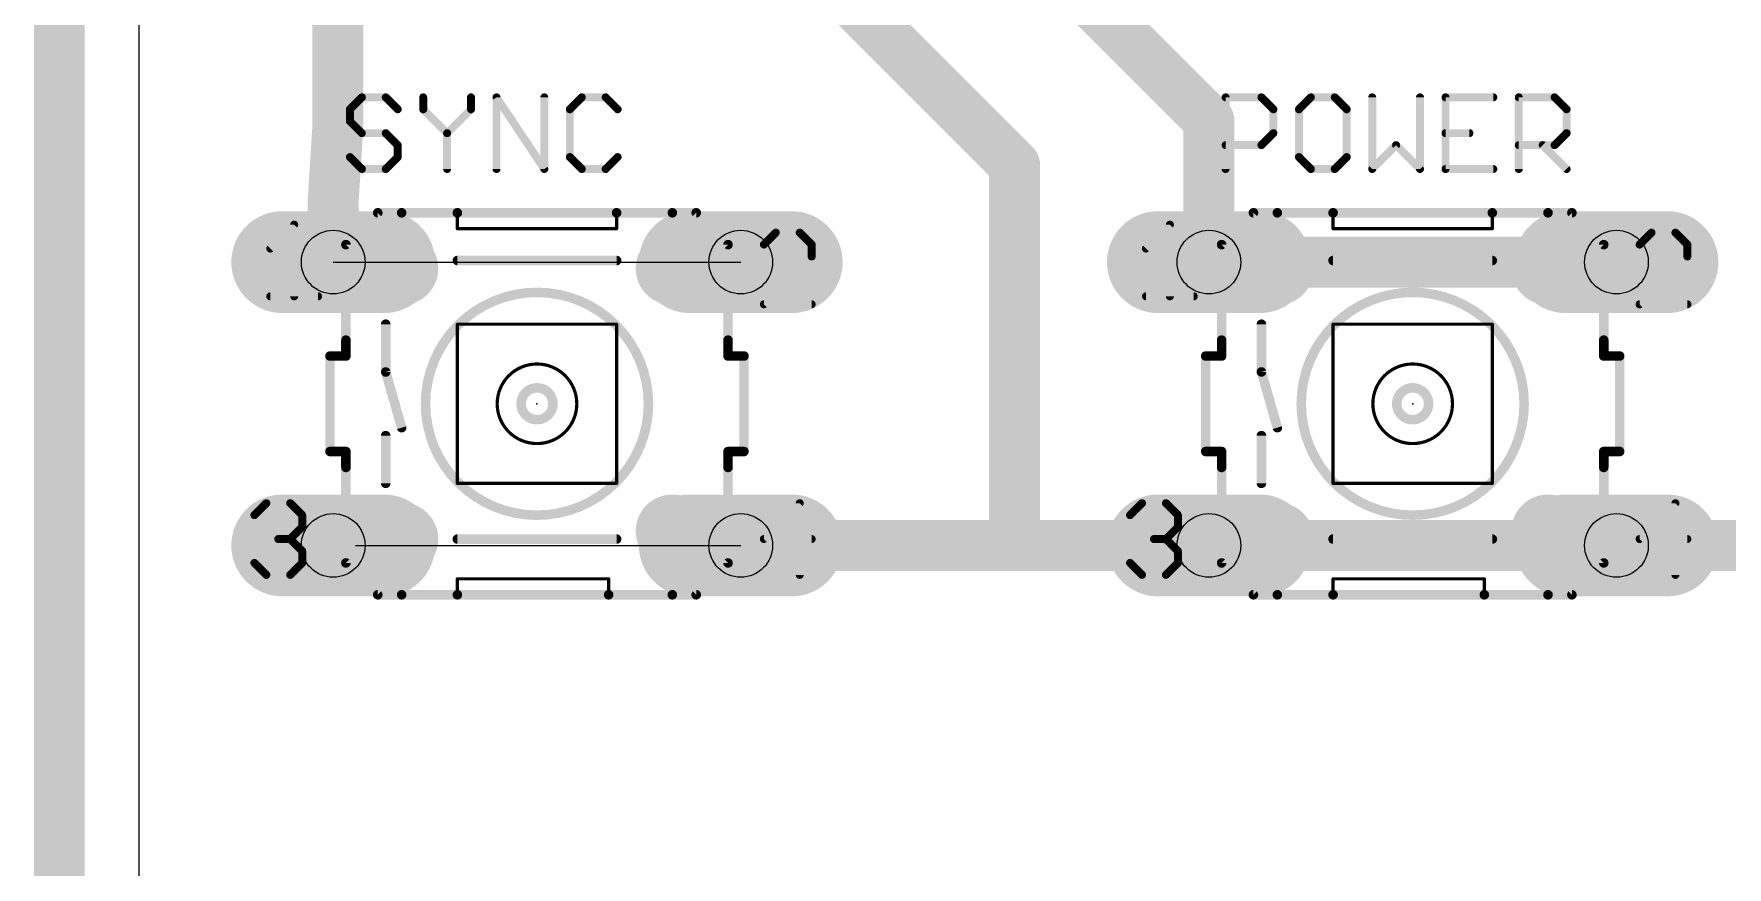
# Model space of a CAD drawing. Extents: x -0.07 to 1.67, y -0.07 to 2.57.
# Drawn here: x -0.066 to 0.998, y 1.309 to 1.832 of the extents above; entities that cross this region are included whole.
import ezdxf

# ---------------------------------------------------------------- set-up
doc = ezdxf.new("R2010")
doc.units = 0
for name, color, linetype in [('1', 22, 'CONTINUOUS'), ('17', 82, 'CONTINUOUS'), ('19', 53, 'CONTINUOUS'), ('20', 7, 'CONTINUOUS'), ('21', 253, 'CONTINUOUS'), ('23', 7, 'CONTINUOUS'), ('25', 253, 'CONTINUOUS'), ('29', 253, 'CONTINUOUS'), ('30', 253, 'CONTINUOUS'), ('44', 253, 'CONTINUOUS'), ('51', 253, 'CONTINUOUS')]:
    doc.layers.add(name, color=color, linetype=linetype)

# ---------------------------------------------------------------- blocks, each defined once
blk = doc.blocks.new('LONGP100')
at = {"const_width": 1}
blk.add_lwpolyline([(-0.5, 0), (0.5, 0)], dxfattribs=at)
at = {"const_width": 0.5}
for points in [[(-0.5, 0.25, 1), (-0.5, -0.25)], [(0.5, -0.25, 1), (0.5, 0.25)]]:
    blk.add_lwpolyline(points, format="xyb", dxfattribs=at)

msp = doc.modelspace()

# ---------------------------------------------------------------- linework, layer by layer
at = {"layer": '1', "const_width": 0.032}
for points in [[(-0.05, -0.05), (-0.05, 2.55)], [(0.125, 1.775), (0.125, 2.2)], [(0.672, 1.778), (0.45, 2)], [(0.4, 1.9), (0.55, 1.75)], [(0.122, 1.728), (0.125, 1.775)], [(0.672, 1.689), (0.672, 1.778)], [(0.55, 1.75), (0.55, 1.511)], [(0.122, 1.689), (0.122, 1.728)], [(0.672, 1.689), (0.928, 1.689)], [(0.122, 1.511), (0.136, 1.511)], [(0.55, 1.511), (0.378, 1.511)], [(0.672, 1.511), (0.55, 1.511)], [(0.928, 1.511), (0.672, 1.511)], [(1.222, 1.511), (0.928, 1.511)]]:
    msp.add_lwpolyline(points, dxfattribs=at)
at = {"layer": '1', "const_width": 0.016}
for points in [[(0.132984, 1.77449, 1), (0.117016, 1.77551)], [(0.68, 1.778, 1), (0.664, 1.778)], [(0.666343, 1.772343, 1), (0.677657, 1.783657)], [(0.117, 1.775, 1), (0.133, 1.775)], [(0.558, 1.75, 1), (0.542, 1.75)], [(0.544343, 1.744343, 1), (0.555657, 1.755657)], [(0.13, 1.728, 1), (0.114, 1.728)], [(0.114016, 1.72851, 1), (0.129984, 1.72749)], [(0.672, 1.697, 1), (0.672, 1.681)], [(0.928, 1.681, 1), (0.928, 1.697)], [(0.114, 1.689, 1), (0.13, 1.689)], [(0.664, 1.689, 1), (0.68, 1.689)], [(0.122, 1.519, 1), (0.122, 1.503)], [(0.136, 1.503, 1), (0.136, 1.519)], [(0.378, 1.519, 1), (0.378, 1.503)], [(0.55, 1.519, 1), (0.55, 1.503)], [(0.55, 1.503, 1), (0.55, 1.519)], [(0.672, 1.519, 1), (0.672, 1.503)], [(0.672, 1.503, 1), (0.672, 1.519)], [(0.928, 1.519, 1), (0.928, 1.503)], [(0.928, 1.503, 1), (0.928, 1.519)], [(0.542, 1.511, 1), (0.558, 1.511)]]:
    msp.add_lwpolyline(points, format="xyb", dxfattribs=at)
at = {"layer": '19'}
for p, q in [((0.122, 1.689), (0.378, 1.689)), ((0.136, 1.511), (0.378, 1.511))]:
    msp.add_line(p, q, dxfattribs=at)
at = {"layer": '20'}
msp.add_line((0, 2.5), (0, 0), dxfattribs=at)
at = {"layer": '21'}
for points, const_width in [([(0.2, 1.72), (0.165, 1.72)], 0.006), ([(0.3, 1.72), (0.2, 1.72)], 0.006), ([(0.335, 1.72), (0.3, 1.72)], 0.006), ([(0.75, 1.72), (0.715, 1.72)], 0.006), ([(0.85, 1.72), (0.75, 1.72)], 0.006), ([(0.885, 1.72), (0.85, 1.72)], 0.006), ([(0.2, 1.72), (0.2, 1.71)], 0.002), ([(0.3, 1.71), (0.3, 1.72)], 0.002), ([(0.75, 1.72), (0.75, 1.71)], 0.002), ([(0.85, 1.71), (0.85, 1.72)], 0.002), ([(0.3, 1.71), (0.2, 1.71)], 0.002), ([(0.85, 1.71), (0.75, 1.71)], 0.002), ([(0.13, 1.63), (0.13, 1.64)], 0.006), ([(0.37, 1.63), (0.37, 1.64)], 0.006), ([(0.68, 1.63), (0.68, 1.64)], 0.006), ([(0.92, 1.63), (0.92, 1.64)], 0.006), ([(0.12, 1.63), (0.13, 1.63)], 0.006), ([(0.12, 1.63), (0.12, 1.57)], 0.006), ([(0.37, 1.63), (0.38, 1.63)], 0.006), ([(0.38, 1.57), (0.38, 1.63)], 0.006), ([(0.67, 1.63), (0.68, 1.63)], 0.006), ([(0.67, 1.63), (0.67, 1.57)], 0.006), ([(0.92, 1.63), (0.93, 1.63)], 0.006), ([(0.93, 1.57), (0.93, 1.63)], 0.006), ([(0.13, 1.57), (0.12, 1.57)], 0.006), ([(0.13, 1.57), (0.13, 1.56)], 0.006), ([(0.38, 1.57), (0.37, 1.57)], 0.006), ([(0.37, 1.57), (0.37, 1.56)], 0.006), ([(0.68, 1.57), (0.67, 1.57)], 0.006), ([(0.68, 1.57), (0.68, 1.56)], 0.006), ([(0.93, 1.57), (0.92, 1.57)], 0.006), ([(0.92, 1.57), (0.92, 1.56)], 0.006), ([(0.295, 1.49), (0.2, 1.49)], 0.002), ([(0.2, 1.49), (0.2, 1.48)], 0.002), ([(0.295, 1.49), (0.295, 1.48)], 0.002), ([(0.845, 1.49), (0.75, 1.49)], 0.002), ([(0.75, 1.49), (0.75, 1.48)], 0.002), ([(0.845, 1.49), (0.845, 1.48)], 0.002), ([(0.165, 1.48), (0.2, 1.48)], 0.006), ([(0.2, 1.48), (0.295, 1.48)], 0.006), ([(0.295, 1.48), (0.335, 1.48)], 0.006), ([(0.715, 1.48), (0.75, 1.48)], 0.006), ([(0.75, 1.48), (0.845, 1.48)], 0.006), ([(0.845, 1.48), (0.885, 1.48)], 0.006)]:
    msp.add_lwpolyline(points, dxfattribs=dict(at, const_width=const_width))
for points, const_width in [([(0.165, 1.7215, 1), (0.165, 1.7185)], 0.003), ([(0.2, 1.7215, 1), (0.2, 1.7185)], 0.003), ([(0.2, 1.7185, 1), (0.2, 1.7215)], 0.003), ([(0.3, 1.7215, 1), (0.3, 1.7185)], 0.003), ([(0.3, 1.7185, 1), (0.3, 1.7215)], 0.003), ([(0.335, 1.7185, 1), (0.335, 1.7215)], 0.003), ([(0.715, 1.7215, 1), (0.715, 1.7185)], 0.003), ([(0.75, 1.7215, 1), (0.75, 1.7185)], 0.003), ([(0.75, 1.7185, 1), (0.75, 1.7215)], 0.003), ([(0.85, 1.7215, 1), (0.85, 1.7185)], 0.003), ([(0.85, 1.7185, 1), (0.85, 1.7215)], 0.003), ([(0.885, 1.7185, 1), (0.885, 1.7215)], 0.003), ([(0.2005, 1.72, 1), (0.1995, 1.72)], 0.001), ([(0.3005, 1.72, 1), (0.2995, 1.72)], 0.001), ([(0.7505, 1.72, 1), (0.7495, 1.72)], 0.001), ([(0.8505, 1.72, 1), (0.8495, 1.72)], 0.001), ([(0.2, 1.7105, 1), (0.2, 1.7095)], 0.001), ([(0.1995, 1.71, 1), (0.2005, 1.71)], 0.001), ([(0.2995, 1.71, 1), (0.3005, 1.71)], 0.001), ([(0.3, 1.7095, 1), (0.3, 1.7105)], 0.001), ([(0.75, 1.7105, 1), (0.75, 1.7095)], 0.001), ([(0.7495, 1.71, 1), (0.7505, 1.71)], 0.001), ([(0.8495, 1.71, 1), (0.8505, 1.71)], 0.001), ([(0.85, 1.7095, 1), (0.85, 1.7105)], 0.001), ([(0.25, 1.53, 1), (0.25, 1.67, 1), (0.25, 1.53)], 0.006), ([(0.8, 1.53, 1), (0.8, 1.67, 1), (0.8, 1.53)], 0.006), ([(0.1315, 1.64, 1), (0.1285, 1.64)], 0.003), ([(0.3715, 1.64, 1), (0.3685, 1.64)], 0.003), ([(0.6815, 1.64, 1), (0.6785, 1.64)], 0.003), ([(0.9215, 1.64, 1), (0.9185, 1.64)], 0.003), ([(0.12, 1.6315, 1), (0.12, 1.6285)], 0.003), ([(0.1215, 1.63, 1), (0.1185, 1.63)], 0.003), ([(0.1285, 1.63, 1), (0.1315, 1.63)], 0.003), ([(0.13, 1.6285, 1), (0.13, 1.6315)], 0.003), ([(0.37, 1.6315, 1), (0.37, 1.6285)], 0.003), ([(0.3685, 1.63, 1), (0.3715, 1.63)], 0.003), ([(0.3815, 1.63, 1), (0.3785, 1.63)], 0.003), ([(0.38, 1.6285, 1), (0.38, 1.6315)], 0.003), ([(0.67, 1.6315, 1), (0.67, 1.6285)], 0.003), ([(0.6715, 1.63, 1), (0.6685, 1.63)], 0.003), ([(0.6785, 1.63, 1), (0.6815, 1.63)], 0.003), ([(0.68, 1.6285, 1), (0.68, 1.6315)], 0.003), ([(0.92, 1.6315, 1), (0.92, 1.6285)], 0.003), ([(0.9185, 1.63, 1), (0.9215, 1.63)], 0.003), ([(0.9315, 1.63, 1), (0.9285, 1.63)], 0.003), ([(0.93, 1.6285, 1), (0.93, 1.6315)], 0.003), ([(0.25, 1.59, 1), (0.25, 1.61, 1), (0.25, 1.59)], 0.006), ([(0.8, 1.59, 1), (0.8, 1.61, 1), (0.8, 1.59)], 0.006), ([(0.12, 1.5715, 1), (0.12, 1.5685)], 0.003), ([(0.1185, 1.57, 1), (0.1215, 1.57)], 0.003), ([(0.1315, 1.57, 1), (0.1285, 1.57)], 0.003), ([(0.13, 1.5685, 1), (0.13, 1.5715)], 0.003), ([(0.37, 1.5715, 1), (0.37, 1.5685)], 0.003), ([(0.3715, 1.57, 1), (0.3685, 1.57)], 0.003), ([(0.3785, 1.57, 1), (0.3815, 1.57)], 0.003), ([(0.38, 1.5685, 1), (0.38, 1.5715)], 0.003), ([(0.67, 1.5715, 1), (0.67, 1.5685)], 0.003), ([(0.6685, 1.57, 1), (0.6715, 1.57)], 0.003), ([(0.6815, 1.57, 1), (0.6785, 1.57)], 0.003), ([(0.68, 1.5685, 1), (0.68, 1.5715)], 0.003), ([(0.92, 1.5715, 1), (0.92, 1.5685)], 0.003), ([(0.9215, 1.57, 1), (0.9185, 1.57)], 0.003), ([(0.9285, 1.57, 1), (0.9315, 1.57)], 0.003), ([(0.93, 1.5685, 1), (0.93, 1.5715)], 0.003), ([(0.1285, 1.56, 1), (0.1315, 1.56)], 0.003), ([(0.3685, 1.56, 1), (0.3715, 1.56)], 0.003), ([(0.6785, 1.56, 1), (0.6815, 1.56)], 0.003), ([(0.9185, 1.56, 1), (0.9215, 1.56)], 0.003), ([(0.2, 1.4905, 1), (0.2, 1.4895)], 0.001), ([(0.2005, 1.49, 1), (0.1995, 1.49)], 0.001), ([(0.2955, 1.49, 1), (0.2945, 1.49)], 0.001), ([(0.295, 1.4895, 1), (0.295, 1.4905)], 0.001), ([(0.75, 1.4905, 1), (0.75, 1.4895)], 0.001), ([(0.7505, 1.49, 1), (0.7495, 1.49)], 0.001), ([(0.8455, 1.49, 1), (0.8445, 1.49)], 0.001), ([(0.845, 1.4895, 1), (0.845, 1.4905)], 0.001), ([(0.165, 1.4815, 1), (0.165, 1.4785)], 0.003), ([(0.2, 1.4815, 1), (0.2, 1.4785)], 0.003), ([(0.2, 1.4785, 1), (0.2, 1.4815)], 0.003), ([(0.1995, 1.48, 1), (0.2005, 1.48)], 0.001), ([(0.295, 1.4815, 1), (0.295, 1.4785)], 0.003), ([(0.295, 1.4785, 1), (0.295, 1.4815)], 0.003), ([(0.2945, 1.48, 1), (0.2955, 1.48)], 0.001), ([(0.335, 1.4785, 1), (0.335, 1.4815)], 0.003), ([(0.715, 1.4815, 1), (0.715, 1.4785)], 0.003), ([(0.75, 1.4815, 1), (0.75, 1.4785)], 0.003), ([(0.75, 1.4785, 1), (0.75, 1.4815)], 0.003), ([(0.7495, 1.48, 1), (0.7505, 1.48)], 0.001), ([(0.845, 1.4815, 1), (0.845, 1.4785)], 0.003), ([(0.845, 1.4785, 1), (0.845, 1.4815)], 0.003), ([(0.8445, 1.48, 1), (0.8455, 1.48)], 0.001), ([(0.885, 1.4785, 1), (0.885, 1.4815)], 0.003)]:
    msp.add_lwpolyline(points, format="xyb", dxfattribs=dict(at, const_width=const_width))
at = {"layer": '23'}
for p in [(0.25, 1.6), (0.8, 1.6)]:
    msp.add_point(p, dxfattribs=at)
at = {"layer": '25', "const_width": 0.005}
for points in [[(0.140006, 1.792538), (0.1325, 1.785032)], [(0.1325, 1.785032), (0.1325, 1.777526)], [(0.155019, 1.792538), (0.140006, 1.792538)], [(0.162526, 1.785032), (0.155019, 1.792538)], [(0.178539, 1.792538), (0.178539, 1.785032)], [(0.178539, 1.785032), (0.193552, 1.770019)], [(0.193552, 1.770019), (0.208565, 1.785032)], [(0.208565, 1.785032), (0.208565, 1.792538)], [(0.224578, 1.7475), (0.224578, 1.792538)], [(0.224578, 1.792538), (0.254604, 1.7475)], [(0.254604, 1.7475), (0.254604, 1.792538)], [(0.278124, 1.792538), (0.270618, 1.785032)], [(0.270618, 1.785032), (0.270618, 1.755006)], [(0.293137, 1.792538), (0.278124, 1.792538)], [(0.300643, 1.785032), (0.293137, 1.792538)], [(0.6825, 1.7475), (0.6825, 1.792538)], [(0.6825, 1.792538), (0.705019, 1.792538)], [(0.705019, 1.792538), (0.712526, 1.785032)], [(0.712526, 1.785032), (0.712526, 1.770019)], [(0.736046, 1.792538), (0.728539, 1.785032)], [(0.728539, 1.785032), (0.728539, 1.755006)], [(0.751058, 1.792538), (0.736046, 1.792538)], [(0.758565, 1.785032), (0.751058, 1.792538)], [(0.758565, 1.755006), (0.758565, 1.785032)], [(0.774578, 1.792538), (0.774578, 1.7475)], [(0.804604, 1.7475), (0.804604, 1.792538)], [(0.850643, 1.792538), (0.820618, 1.792538)], [(0.820618, 1.792538), (0.820618, 1.7475)], [(0.866657, 1.7475), (0.866657, 1.792538)], [(0.866657, 1.792538), (0.889176, 1.792538)], [(0.889176, 1.792538), (0.896683, 1.785032)], [(0.896683, 1.785032), (0.896683, 1.770019)], [(0.1325, 1.777526), (0.140006, 1.770019)], [(0.140006, 1.770019), (0.155019, 1.770019)], [(0.155019, 1.770019), (0.162526, 1.762513)], [(0.193552, 1.770019), (0.193552, 1.7475)], [(0.712526, 1.770019), (0.705019, 1.762513)], [(0.820618, 1.770019), (0.835631, 1.770019)], [(0.896683, 1.770019), (0.889176, 1.762513)], [(0.140006, 1.7475), (0.1325, 1.755006)], [(0.162526, 1.755006), (0.155019, 1.7475)], [(0.162526, 1.762513), (0.162526, 1.755006)], [(0.270618, 1.755006), (0.278124, 1.7475)], [(0.293137, 1.7475), (0.300643, 1.755006)], [(0.705019, 1.762513), (0.6825, 1.762513)], [(0.728539, 1.755006), (0.736046, 1.7475)], [(0.751058, 1.7475), (0.758565, 1.755006)], [(0.774578, 1.7475), (0.789591, 1.762513)], [(0.789591, 1.762513), (0.804604, 1.7475)], [(0.889176, 1.762513), (0.866657, 1.762513)], [(0.88167, 1.762513), (0.896683, 1.7475)], [(0.155019, 1.7475), (0.140006, 1.7475)], [(0.278124, 1.7475), (0.293137, 1.7475)], [(0.736046, 1.7475), (0.751058, 1.7475)], [(0.820618, 1.7475), (0.850643, 1.7475)]]:
    msp.add_lwpolyline(points, dxfattribs=at)
at = {"layer": '25', "const_width": 0.0025}
for points in [[(0.13375, 1.785032, 1), (0.13125, 1.785032)], [(0.131616, 1.785916, 1), (0.133384, 1.784148)], [(0.140006, 1.793788, 1), (0.140006, 1.791288)], [(0.14089, 1.791655, 1), (0.139123, 1.793422)], [(0.155903, 1.793422, 1), (0.154135, 1.791655)], [(0.155019, 1.791288, 1), (0.155019, 1.793788)], [(0.161642, 1.784148, 1), (0.163409, 1.785916)], [(0.179789, 1.792538, 1), (0.177289, 1.792538)], [(0.179423, 1.785916, 1), (0.177655, 1.784148)], [(0.209815, 1.792538, 1), (0.207315, 1.792538)], [(0.209449, 1.784148, 1), (0.207681, 1.785916)], [(0.225619, 1.793232, 1), (0.223538, 1.791845)], [(0.225828, 1.792538, 1), (0.223328, 1.792538)], [(0.255854, 1.792538, 1), (0.253354, 1.792538)], [(0.271868, 1.785032, 1), (0.269368, 1.785032)], [(0.269734, 1.785916, 1), (0.271502, 1.784148)], [(0.278124, 1.793788, 1), (0.278124, 1.791288)], [(0.279008, 1.791655, 1), (0.27724, 1.793422)], [(0.294021, 1.793422, 1), (0.292253, 1.791655)], [(0.293137, 1.791288, 1), (0.293137, 1.793788)], [(0.299759, 1.784148, 1), (0.301527, 1.785916)], [(0.68375, 1.792538, 1), (0.68125, 1.792538)], [(0.6825, 1.793788, 1), (0.6825, 1.791288)], [(0.705903, 1.793422, 1), (0.704135, 1.791655)], [(0.705019, 1.791288, 1), (0.705019, 1.793788)], [(0.713776, 1.785032, 1), (0.711276, 1.785032)], [(0.711642, 1.784148, 1), (0.713409, 1.785916)], [(0.729789, 1.785032, 1), (0.727289, 1.785032)], [(0.727655, 1.785916, 1), (0.729423, 1.784148)], [(0.736046, 1.793788, 1), (0.736046, 1.791288)], [(0.73693, 1.791655, 1), (0.735162, 1.793422)], [(0.751942, 1.793422, 1), (0.750175, 1.791655)], [(0.751058, 1.791288, 1), (0.751058, 1.793788)], [(0.759815, 1.785032, 1), (0.757315, 1.785032)], [(0.757681, 1.784148, 1), (0.759449, 1.785916)], [(0.775828, 1.792538, 1), (0.773328, 1.792538)], [(0.805854, 1.792538, 1), (0.803354, 1.792538)], [(0.820618, 1.793788, 1), (0.820618, 1.791288)], [(0.821868, 1.792538, 1), (0.819368, 1.792538)], [(0.850643, 1.791288, 1), (0.850643, 1.793788)], [(0.867907, 1.792538, 1), (0.865407, 1.792538)], [(0.866657, 1.793788, 1), (0.866657, 1.791288)], [(0.89006, 1.793422, 1), (0.888292, 1.791655)], [(0.889176, 1.791288, 1), (0.889176, 1.793788)], [(0.897933, 1.785032, 1), (0.895433, 1.785032)], [(0.895799, 1.784148, 1), (0.897566, 1.785916)], [(0.133384, 1.778409, 1), (0.131616, 1.776642)], [(0.13125, 1.777526, 1), (0.13375, 1.777526)], [(0.177289, 1.785032, 1), (0.179789, 1.785032)], [(0.207315, 1.785032, 1), (0.209815, 1.785032)], [(0.140006, 1.771269, 1), (0.140006, 1.768769)], [(0.139123, 1.769135, 1), (0.14089, 1.770903)], [(0.155903, 1.770903, 1), (0.154135, 1.769135)], [(0.155019, 1.768769, 1), (0.155019, 1.771269)], [(0.194802, 1.770019, 1), (0.192302, 1.770019)], [(0.192668, 1.770903, 1), (0.194436, 1.769135)], [(0.192668, 1.769135, 1), (0.194436, 1.770903)], [(0.711276, 1.770019, 1), (0.713776, 1.770019)], [(0.713409, 1.769135, 1), (0.711642, 1.770903)], [(0.820618, 1.771269, 1), (0.820618, 1.768769)], [(0.835631, 1.768769, 1), (0.835631, 1.771269)], [(0.895433, 1.770019, 1), (0.897933, 1.770019)], [(0.897566, 1.769135, 1), (0.895799, 1.770903)], [(0.133384, 1.75589, 1), (0.131616, 1.754123)], [(0.163776, 1.762513, 1), (0.161276, 1.762513)], [(0.161276, 1.755006, 1), (0.163776, 1.755006)], [(0.161642, 1.761629, 1), (0.163409, 1.763397)], [(0.163409, 1.754123, 1), (0.161642, 1.75589)], [(0.271502, 1.75589, 1), (0.269734, 1.754123)], [(0.269368, 1.755006, 1), (0.271868, 1.755006)], [(0.301527, 1.754123, 1), (0.299759, 1.75589)], [(0.6825, 1.763763, 1), (0.6825, 1.761263)], [(0.704135, 1.763397, 1), (0.705903, 1.761629)], [(0.705019, 1.761263, 1), (0.705019, 1.763763)], [(0.729423, 1.75589, 1), (0.727655, 1.754123)], [(0.727289, 1.755006, 1), (0.729789, 1.755006)], [(0.757315, 1.755006, 1), (0.759815, 1.755006)], [(0.759449, 1.754123, 1), (0.757681, 1.75589)], [(0.790475, 1.763397, 1), (0.788707, 1.761629)], [(0.790475, 1.761629, 1), (0.788707, 1.763397)], [(0.866657, 1.763763, 1), (0.866657, 1.761263)], [(0.882554, 1.763397, 1), (0.880786, 1.761629)], [(0.888292, 1.763397, 1), (0.89006, 1.761629)], [(0.889176, 1.761263, 1), (0.889176, 1.763763)], [(0.140006, 1.74875, 1), (0.140006, 1.74625)], [(0.139123, 1.746616, 1), (0.14089, 1.748384)], [(0.154135, 1.748384, 1), (0.155903, 1.746616)], [(0.155019, 1.74625, 1), (0.155019, 1.74875)], [(0.192302, 1.7475, 1), (0.194802, 1.7475)], [(0.223328, 1.7475, 1), (0.225828, 1.7475)], [(0.253354, 1.7475, 1), (0.255854, 1.7475)], [(0.253564, 1.746807, 1), (0.255644, 1.748193)], [(0.278124, 1.74875, 1), (0.278124, 1.74625)], [(0.27724, 1.746616, 1), (0.279008, 1.748384)], [(0.292253, 1.748384, 1), (0.294021, 1.746616)], [(0.293137, 1.74625, 1), (0.293137, 1.74875)], [(0.68125, 1.7475, 1), (0.68375, 1.7475)], [(0.736046, 1.74875, 1), (0.736046, 1.74625)], [(0.735162, 1.746616, 1), (0.73693, 1.748384)], [(0.750175, 1.748384, 1), (0.751942, 1.746616)], [(0.751058, 1.74625, 1), (0.751058, 1.74875)], [(0.773328, 1.7475, 1), (0.775828, 1.7475)], [(0.773695, 1.748384, 1), (0.775462, 1.746616)], [(0.803354, 1.7475, 1), (0.805854, 1.7475)], [(0.80372, 1.746616, 1), (0.805488, 1.748384)], [(0.820618, 1.74875, 1), (0.820618, 1.74625)], [(0.819368, 1.7475, 1), (0.821868, 1.7475)], [(0.850643, 1.74625, 1), (0.850643, 1.74875)], [(0.865407, 1.7475, 1), (0.867907, 1.7475)], [(0.895799, 1.746616, 1), (0.897566, 1.748384)]]:
    msp.add_lwpolyline(points, format="xyb", dxfattribs=at)
at = {"layer": '44'}
for centre in [(0.122, 1.689), (0.378, 1.689), (0.672, 1.689), (0.928, 1.689), (0.122, 1.511), (0.378, 1.511), (0.672, 1.511), (0.928, 1.511)]:
    msp.add_circle(centre, 0.02, dxfattribs=at)
at = {"layer": '51'}
for points, const_width in [([(0.15, 1.72), (0.13, 1.7)], 0.006), ([(0.15, 1.72), (0.165, 1.72)], 0.006), ([(0.35, 1.72), (0.335, 1.72)], 0.006), ([(0.37, 1.7), (0.35, 1.72)], 0.006), ([(0.7, 1.72), (0.68, 1.7)], 0.006), ([(0.7, 1.72), (0.715, 1.72)], 0.006), ([(0.9, 1.72), (0.885, 1.72)], 0.006), ([(0.92, 1.7), (0.9, 1.72)], 0.006), ([(0.0825, 1.697526), (0.097513, 1.712538)], 0.005), ([(0.097513, 1.712538), (0.097513, 1.6675)], 0.005), ([(0.6325, 1.697526), (0.647513, 1.712538)], 0.005), ([(0.647513, 1.712538), (0.647513, 1.6675)], 0.005), ([(0.13, 1.7), (0.13, 1.64)], 0.006), ([(0.37, 1.64), (0.37, 1.7)], 0.006), ([(0.400006, 1.707538), (0.3925, 1.700032)], 0.005), ([(0.415019, 1.707538), (0.400006, 1.707538)], 0.005), ([(0.422526, 1.700032), (0.415019, 1.707538)], 0.005), ([(0.422526, 1.692526), (0.422526, 1.700032)], 0.005), ([(0.68, 1.7), (0.68, 1.64)], 0.006), ([(0.92, 1.64), (0.92, 1.7)], 0.006), ([(0.950006, 1.707538), (0.9425, 1.700032)], 0.005), ([(0.965019, 1.707538), (0.950006, 1.707538)], 0.005), ([(0.972526, 1.700032), (0.965019, 1.707538)], 0.005), ([(0.972526, 1.692526), (0.972526, 1.700032)], 0.005), ([(0.3, 1.69), (0.2, 1.69)], 0.006), ([(0.3925, 1.6625), (0.422526, 1.692526)], 0.005), ([(0.85, 1.69), (0.75, 1.69)], 0.006), ([(0.9425, 1.6625), (0.972526, 1.692526)], 0.005), ([(0.0825, 1.6675), (0.112526, 1.6675)], 0.005), ([(0.6325, 1.6675), (0.662526, 1.6675)], 0.005), ([(0.422526, 1.6625), (0.3925, 1.6625)], 0.005), ([(0.972526, 1.6625), (0.9425, 1.6625)], 0.005), ([(0.155, 1.65), (0.155, 1.62)], 0.006), ([(0.2, 1.65), (0.2, 1.55)], 0.002), ([(0.2, 1.65), (0.3, 1.65)], 0.002), ([(0.3, 1.55), (0.3, 1.65)], 0.002), ([(0.705, 1.65), (0.705, 1.62)], 0.006), ([(0.75, 1.65), (0.75, 1.55)], 0.002), ([(0.75, 1.65), (0.85, 1.65)], 0.002), ([(0.85, 1.55), (0.85, 1.65)], 0.002), ([(0.155, 1.62), (0.165, 1.585)], 0.006), ([(0.705, 1.62), (0.715, 1.585)], 0.006), ([(0.155, 1.58), (0.155, 1.55)], 0.006), ([(0.705, 1.58), (0.705, 1.55)], 0.006), ([(0.13, 1.5), (0.13, 1.56)], 0.006), ([(0.37, 1.5), (0.37, 1.56)], 0.006), ([(0.68, 1.5), (0.68, 1.56)], 0.006), ([(0.92, 1.5), (0.92, 1.56)], 0.006), ([(0.3, 1.55), (0.2, 1.55)], 0.002), ([(0.85, 1.55), (0.75, 1.55)], 0.002), ([(0.0725, 1.530032), (0.080006, 1.537538)], 0.005), ([(0.080006, 1.537538), (0.095019, 1.537538)], 0.005), ([(0.095019, 1.537538), (0.102526, 1.530032)], 0.005), ([(0.102526, 1.530032), (0.102526, 1.522526)], 0.005), ([(0.415019, 1.537538), (0.3925, 1.515019)], 0.005), ([(0.415019, 1.4925), (0.415019, 1.537538)], 0.005), ([(0.6225, 1.530032), (0.630006, 1.537538)], 0.005), ([(0.630006, 1.537538), (0.645019, 1.537538)], 0.005), ([(0.645019, 1.537538), (0.652526, 1.530032)], 0.005), ([(0.652526, 1.530032), (0.652526, 1.522526)], 0.005), ([(0.965019, 1.537538), (0.9425, 1.515019)], 0.005), ([(0.965019, 1.4925), (0.965019, 1.537538)], 0.005), ([(0.102526, 1.522526), (0.095019, 1.515019)], 0.005), ([(0.652526, 1.522526), (0.645019, 1.515019)], 0.005), ([(0.095019, 1.515019), (0.087513, 1.515019)], 0.005), ([(0.095019, 1.515019), (0.102526, 1.507513)], 0.005), ([(0.2, 1.515), (0.3, 1.515)], 0.006), ([(0.3925, 1.515019), (0.422526, 1.515019)], 0.005), ([(0.645019, 1.515019), (0.637513, 1.515019)], 0.005), ([(0.645019, 1.515019), (0.652526, 1.507513)], 0.005), ([(0.75, 1.515), (0.85, 1.515)], 0.006), ([(0.9425, 1.515019), (0.972526, 1.515019)], 0.005), ([(0.080006, 1.4925), (0.0725, 1.500006)], 0.005), ([(0.102526, 1.500006), (0.095019, 1.4925)], 0.005), ([(0.102526, 1.507513), (0.102526, 1.500006)], 0.005), ([(0.15, 1.48), (0.13, 1.5)], 0.006), ([(0.35, 1.48), (0.37, 1.5)], 0.006), ([(0.630006, 1.4925), (0.6225, 1.500006)], 0.005), ([(0.652526, 1.500006), (0.645019, 1.4925)], 0.005), ([(0.652526, 1.507513), (0.652526, 1.500006)], 0.005), ([(0.7, 1.48), (0.68, 1.5)], 0.006), ([(0.9, 1.48), (0.92, 1.5)], 0.006), ([(0.095019, 1.4925), (0.080006, 1.4925)], 0.005), ([(0.645019, 1.4925), (0.630006, 1.4925)], 0.005), ([(0.15, 1.48), (0.165, 1.48)], 0.006), ([(0.35, 1.48), (0.335, 1.48)], 0.006), ([(0.7, 1.48), (0.715, 1.48)], 0.006), ([(0.9, 1.48), (0.885, 1.48)], 0.006)]:
    msp.add_lwpolyline(points, dxfattribs=dict(at, const_width=const_width))
for points, const_width in [([(0.15, 1.7215, 1), (0.15, 1.7185)], 0.003), ([(0.151061, 1.718939, 1), (0.148939, 1.721061)], 0.003), ([(0.165, 1.7185, 1), (0.165, 1.7215)], 0.003), ([(0.335, 1.7215, 1), (0.335, 1.7185)], 0.003), ([(0.351061, 1.721061, 1), (0.348939, 1.718939)], 0.003), ([(0.35, 1.7185, 1), (0.35, 1.7215)], 0.003), ([(0.7, 1.7215, 1), (0.7, 1.7185)], 0.003), ([(0.701061, 1.718939, 1), (0.698939, 1.721061)], 0.003), ([(0.715, 1.7185, 1), (0.715, 1.7215)], 0.003), ([(0.885, 1.7215, 1), (0.885, 1.7185)], 0.003), ([(0.901061, 1.721061, 1), (0.898939, 1.718939)], 0.003), ([(0.9, 1.7185, 1), (0.9, 1.7215)], 0.003), ([(0.098763, 1.712538, 1), (0.096263, 1.712538)], 0.0025), ([(0.098397, 1.711655, 1), (0.096629, 1.713422)], 0.0025), ([(0.648763, 1.712538, 1), (0.646263, 1.712538)], 0.0025), ([(0.648397, 1.711655, 1), (0.646629, 1.713422)], 0.0025), ([(0.1315, 1.7, 1), (0.1285, 1.7)], 0.003), ([(0.128939, 1.701061, 1), (0.131061, 1.698939)], 0.003), ([(0.165, 1.665, 1), (0.165, 1.705, 1), (0.165, 1.665)], 0.006), ([(0.335, 1.665, 1), (0.335, 1.705, 1), (0.335, 1.665)], 0.006), ([(0.3715, 1.7, 1), (0.3685, 1.7)], 0.003), ([(0.368939, 1.698939, 1), (0.371061, 1.701061)], 0.003), ([(0.391616, 1.700916, 1), (0.393384, 1.699148)], 0.0025), ([(0.400006, 1.708788, 1), (0.400006, 1.706288)], 0.0025), ([(0.40089, 1.706655, 1), (0.399123, 1.708422)], 0.0025), ([(0.415903, 1.708422, 1), (0.414135, 1.706655)], 0.0025), ([(0.415019, 1.706288, 1), (0.415019, 1.708788)], 0.0025), ([(0.423776, 1.700032, 1), (0.421276, 1.700032)], 0.0025), ([(0.421642, 1.699148, 1), (0.423409, 1.700916)], 0.0025), ([(0.6815, 1.7, 1), (0.6785, 1.7)], 0.003), ([(0.678939, 1.701061, 1), (0.681061, 1.698939)], 0.003), ([(0.715, 1.665, 1), (0.715, 1.705, 1), (0.715, 1.665)], 0.006), ([(0.885, 1.665, 1), (0.885, 1.705, 1), (0.885, 1.665)], 0.006), ([(0.9215, 1.7, 1), (0.9185, 1.7)], 0.003), ([(0.918939, 1.698939, 1), (0.921061, 1.701061)], 0.003), ([(0.941616, 1.700916, 1), (0.943384, 1.699148)], 0.0025), ([(0.950006, 1.708788, 1), (0.950006, 1.706288)], 0.0025), ([(0.95089, 1.706655, 1), (0.949123, 1.708422)], 0.0025), ([(0.965903, 1.708422, 1), (0.964135, 1.706655)], 0.0025), ([(0.965019, 1.706288, 1), (0.965019, 1.708788)], 0.0025), ([(0.973776, 1.700032, 1), (0.971276, 1.700032)], 0.0025), ([(0.971642, 1.699148, 1), (0.973409, 1.700916)], 0.0025), ([(0.081616, 1.698409, 1), (0.083384, 1.696642)], 0.0025), ([(0.2, 1.6915, 1), (0.2, 1.6885)], 0.003), ([(0.3, 1.6885, 1), (0.3, 1.6915)], 0.003), ([(0.421276, 1.692526, 1), (0.423776, 1.692526)], 0.0025), ([(0.423409, 1.691642, 1), (0.421642, 1.693409)], 0.0025), ([(0.631616, 1.698409, 1), (0.633384, 1.696642)], 0.0025), ([(0.75, 1.6915, 1), (0.75, 1.6885)], 0.003), ([(0.85, 1.6885, 1), (0.85, 1.6915)], 0.003), ([(0.971276, 1.692526, 1), (0.973776, 1.692526)], 0.0025), ([(0.973409, 1.691642, 1), (0.971642, 1.693409)], 0.0025), ([(0.0825, 1.66875, 1), (0.0825, 1.66625)], 0.0025), ([(0.112526, 1.66625, 1), (0.112526, 1.66875)], 0.0025), ([(0.6325, 1.66875, 1), (0.6325, 1.66625)], 0.0025), ([(0.662526, 1.66625, 1), (0.662526, 1.66875)], 0.0025), ([(0.096263, 1.6675, 1), (0.098763, 1.6675)], 0.0025), ([(0.3925, 1.66375, 1), (0.3925, 1.66125)], 0.0025), ([(0.391616, 1.663384, 1), (0.393384, 1.661616)], 0.0025), ([(0.422526, 1.66125, 1), (0.422526, 1.66375)], 0.0025), ([(0.646263, 1.6675, 1), (0.648763, 1.6675)], 0.0025), ([(0.9425, 1.66375, 1), (0.9425, 1.66125)], 0.0025), ([(0.941616, 1.663384, 1), (0.943384, 1.661616)], 0.0025), ([(0.972526, 1.66125, 1), (0.972526, 1.66375)], 0.0025), ([(0.1565, 1.65, 1), (0.1535, 1.65)], 0.003), ([(0.2005, 1.65, 1), (0.1995, 1.65)], 0.001), ([(0.2, 1.6505, 1), (0.2, 1.6495)], 0.001), ([(0.3005, 1.65, 1), (0.2995, 1.65)], 0.001), ([(0.3, 1.6495, 1), (0.3, 1.6505)], 0.001), ([(0.7065, 1.65, 1), (0.7035, 1.65)], 0.003), ([(0.7505, 1.65, 1), (0.7495, 1.65)], 0.001), ([(0.75, 1.6505, 1), (0.75, 1.6495)], 0.001), ([(0.8505, 1.65, 1), (0.8495, 1.65)], 0.001), ([(0.85, 1.6495, 1), (0.85, 1.6505)], 0.001), ([(0.1285, 1.64, 1), (0.1315, 1.64)], 0.003), ([(0.3685, 1.64, 1), (0.3715, 1.64)], 0.003), ([(0.6785, 1.64, 1), (0.6815, 1.64)], 0.003), ([(0.9185, 1.64, 1), (0.9215, 1.64)], 0.003), ([(0.156442, 1.620412, 1), (0.153558, 1.619588)], 0.003), ([(0.1535, 1.62, 1), (0.1565, 1.62)], 0.003), ([(0.25, 1.575, 1), (0.25, 1.625, 1), (0.25, 1.575)], 0.002), ([(0.706442, 1.620412, 1), (0.703558, 1.619588)], 0.003), ([(0.7035, 1.62, 1), (0.7065, 1.62)], 0.003), ([(0.8, 1.575, 1), (0.8, 1.625, 1), (0.8, 1.575)], 0.002), ([(0.163558, 1.584588, 1), (0.166442, 1.585412)], 0.003), ([(0.713558, 1.584588, 1), (0.716442, 1.585412)], 0.003), ([(0.1565, 1.58, 1), (0.1535, 1.58)], 0.003), ([(0.7065, 1.58, 1), (0.7035, 1.58)], 0.003), ([(0.1315, 1.56, 1), (0.1285, 1.56)], 0.003), ([(0.3715, 1.56, 1), (0.3685, 1.56)], 0.003), ([(0.6815, 1.56, 1), (0.6785, 1.56)], 0.003), ([(0.9215, 1.56, 1), (0.9185, 1.56)], 0.003), ([(0.1535, 1.55, 1), (0.1565, 1.55)], 0.003), ([(0.2, 1.5505, 1), (0.2, 1.5495)], 0.001), ([(0.1995, 1.55, 1), (0.2005, 1.55)], 0.001), ([(0.2995, 1.55, 1), (0.3005, 1.55)], 0.001), ([(0.3, 1.5495, 1), (0.3, 1.5505)], 0.001), ([(0.335, 1.5, 1), (0.335, 1.54, 1), (0.335, 1.5)], 0.006), ([(0.7035, 1.55, 1), (0.7065, 1.55)], 0.003), ([(0.75, 1.5505, 1), (0.75, 1.5495)], 0.001), ([(0.7495, 1.55, 1), (0.7505, 1.55)], 0.001), ([(0.8495, 1.55, 1), (0.8505, 1.55)], 0.001), ([(0.85, 1.5495, 1), (0.85, 1.5505)], 0.001), ([(0.885, 1.5, 1), (0.885, 1.54, 1), (0.885, 1.5)], 0.006), ([(0.071616, 1.530916, 1), (0.073384, 1.529148)], 0.0025), ([(0.080006, 1.538788, 1), (0.080006, 1.536288)], 0.0025), ([(0.08089, 1.536655, 1), (0.079123, 1.538422)], 0.0025), ([(0.095903, 1.538422, 1), (0.094135, 1.536655)], 0.0025), ([(0.095019, 1.536288, 1), (0.095019, 1.538788)], 0.0025), ([(0.103776, 1.530032, 1), (0.101276, 1.530032)], 0.0025), ([(0.101642, 1.529148, 1), (0.103409, 1.530916)], 0.0025), ([(0.165, 1.495, 1), (0.165, 1.535, 1), (0.165, 1.495)], 0.006), ([(0.416269, 1.537538, 1), (0.413769, 1.537538)], 0.0025), ([(0.415903, 1.536655, 1), (0.414135, 1.538422)], 0.0025), ([(0.621616, 1.530916, 1), (0.623384, 1.529148)], 0.0025), ([(0.630006, 1.538788, 1), (0.630006, 1.536288)], 0.0025), ([(0.63089, 1.536655, 1), (0.629123, 1.538422)], 0.0025), ([(0.645903, 1.538422, 1), (0.644135, 1.536655)], 0.0025), ([(0.645019, 1.536288, 1), (0.645019, 1.538788)], 0.0025), ([(0.653776, 1.530032, 1), (0.651276, 1.530032)], 0.0025), ([(0.651642, 1.529148, 1), (0.653409, 1.530916)], 0.0025), ([(0.715, 1.495, 1), (0.715, 1.535, 1), (0.715, 1.495)], 0.006), ([(0.966269, 1.537538, 1), (0.963769, 1.537538)], 0.0025), ([(0.965903, 1.536655, 1), (0.964135, 1.538422)], 0.0025), ([(0.101276, 1.522526, 1), (0.103776, 1.522526)], 0.0025), ([(0.103409, 1.521642, 1), (0.101642, 1.523409)], 0.0025), ([(0.651276, 1.522526, 1), (0.653776, 1.522526)], 0.0025), ([(0.653409, 1.521642, 1), (0.651642, 1.523409)], 0.0025), ([(0.087513, 1.516269, 1), (0.087513, 1.513769)], 0.0025), ([(0.095903, 1.515903, 1), (0.094135, 1.514135)], 0.0025), ([(0.094135, 1.515903, 1), (0.095903, 1.514135)], 0.0025), ([(0.095019, 1.513769, 1), (0.095019, 1.516269)], 0.0025), ([(0.2, 1.5165, 1), (0.2, 1.5135)], 0.003), ([(0.3, 1.5135, 1), (0.3, 1.5165)], 0.003), ([(0.3925, 1.516269, 1), (0.3925, 1.513769)], 0.0025), ([(0.391616, 1.515903, 1), (0.393384, 1.514135)], 0.0025), ([(0.422526, 1.513769, 1), (0.422526, 1.516269)], 0.0025), ([(0.637513, 1.516269, 1), (0.637513, 1.513769)], 0.0025), ([(0.645903, 1.515903, 1), (0.644135, 1.514135)], 0.0025), ([(0.644135, 1.515903, 1), (0.645903, 1.514135)], 0.0025), ([(0.645019, 1.513769, 1), (0.645019, 1.516269)], 0.0025), ([(0.75, 1.5165, 1), (0.75, 1.5135)], 0.003), ([(0.85, 1.5135, 1), (0.85, 1.5165)], 0.003), ([(0.9425, 1.516269, 1), (0.9425, 1.513769)], 0.0025), ([(0.941616, 1.515903, 1), (0.943384, 1.514135)], 0.0025), ([(0.972526, 1.513769, 1), (0.972526, 1.516269)], 0.0025), ([(0.073384, 1.50089, 1), (0.071616, 1.499123)], 0.0025), ([(0.103776, 1.507513, 1), (0.101276, 1.507513)], 0.0025), ([(0.101276, 1.500006, 1), (0.103776, 1.500006)], 0.0025), ([(0.101642, 1.506629, 1), (0.103409, 1.508397)], 0.0025), ([(0.103409, 1.499123, 1), (0.101642, 1.50089)], 0.0025), ([(0.131061, 1.501061, 1), (0.128939, 1.498939)], 0.003), ([(0.1285, 1.5, 1), (0.1315, 1.5)], 0.003), ([(0.3685, 1.5, 1), (0.3715, 1.5)], 0.003), ([(0.371061, 1.498939, 1), (0.368939, 1.501061)], 0.003), ([(0.623384, 1.50089, 1), (0.621616, 1.499123)], 0.0025), ([(0.653776, 1.507513, 1), (0.651276, 1.507513)], 0.0025), ([(0.651276, 1.500006, 1), (0.653776, 1.500006)], 0.0025), ([(0.651642, 1.506629, 1), (0.653409, 1.508397)], 0.0025), ([(0.653409, 1.499123, 1), (0.651642, 1.50089)], 0.0025), ([(0.681061, 1.501061, 1), (0.678939, 1.498939)], 0.003), ([(0.6785, 1.5, 1), (0.6815, 1.5)], 0.003), ([(0.9185, 1.5, 1), (0.9215, 1.5)], 0.003), ([(0.921061, 1.498939, 1), (0.918939, 1.501061)], 0.003), ([(0.080006, 1.49375, 1), (0.080006, 1.49125)], 0.0025), ([(0.079123, 1.491616, 1), (0.08089, 1.493384)], 0.0025), ([(0.094135, 1.493384, 1), (0.095903, 1.491616)], 0.0025), ([(0.095019, 1.49125, 1), (0.095019, 1.49375)], 0.0025), ([(0.413769, 1.4925, 1), (0.416269, 1.4925)], 0.0025), ([(0.630006, 1.49375, 1), (0.630006, 1.49125)], 0.0025), ([(0.629123, 1.491616, 1), (0.63089, 1.493384)], 0.0025), ([(0.644135, 1.493384, 1), (0.645903, 1.491616)], 0.0025), ([(0.645019, 1.49125, 1), (0.645019, 1.49375)], 0.0025), ([(0.963769, 1.4925, 1), (0.966269, 1.4925)], 0.0025), ([(0.15, 1.4815, 1), (0.15, 1.4785)], 0.003), ([(0.148939, 1.478939, 1), (0.151061, 1.481061)], 0.003), ([(0.165, 1.4785, 1), (0.165, 1.4815)], 0.003), ([(0.335, 1.4815, 1), (0.335, 1.4785)], 0.003), ([(0.348939, 1.481061, 1), (0.351061, 1.478939)], 0.003), ([(0.35, 1.4785, 1), (0.35, 1.4815)], 0.003), ([(0.7, 1.4815, 1), (0.7, 1.4785)], 0.003), ([(0.698939, 1.478939, 1), (0.701061, 1.481061)], 0.003), ([(0.715, 1.4785, 1), (0.715, 1.4815)], 0.003), ([(0.885, 1.4815, 1), (0.885, 1.4785)], 0.003), ([(0.898939, 1.481061, 1), (0.901061, 1.478939)], 0.003), ([(0.9, 1.4785, 1), (0.9, 1.4815)], 0.003)]:
    msp.add_lwpolyline(points, format="xyb", dxfattribs=dict(at, const_width=const_width))

# ---------------------------------------------------------------- block references
at = {"layer": '17', "xscale": 0.06, "yscale": 0.06}
for p in [(0.122, 1.689), (0.122, 1.689), (0.378, 1.689), (0.378, 1.689), (0.672, 1.689), (0.672, 1.689), (0.928, 1.689), (0.928, 1.689), (0.122, 1.511), (0.122, 1.511), (0.378, 1.511), (0.378, 1.511), (0.672, 1.511), (0.672, 1.511), (0.928, 1.511), (0.928, 1.511)]:
    msp.add_blockref('LONGP100', p, dxfattribs=at)
at = {"layer": '29', "xscale": 0.064, "yscale": 0.064}
for p in [(0.122, 1.689), (0.378, 1.689), (0.672, 1.689), (0.928, 1.689), (0.122, 1.511), (0.378, 1.511), (0.672, 1.511), (0.928, 1.511)]:
    msp.add_blockref('LONGP100', p, dxfattribs=at)
at = {"layer": '30', "xscale": 0.064, "yscale": 0.064}
for p in [(0.122, 1.689), (0.378, 1.689), (0.672, 1.689), (0.928, 1.689), (0.122, 1.511), (0.378, 1.511), (0.672, 1.511), (0.928, 1.511)]:
    msp.add_blockref('LONGP100', p, dxfattribs=at)

doc.saveas('drawing.dxf')
